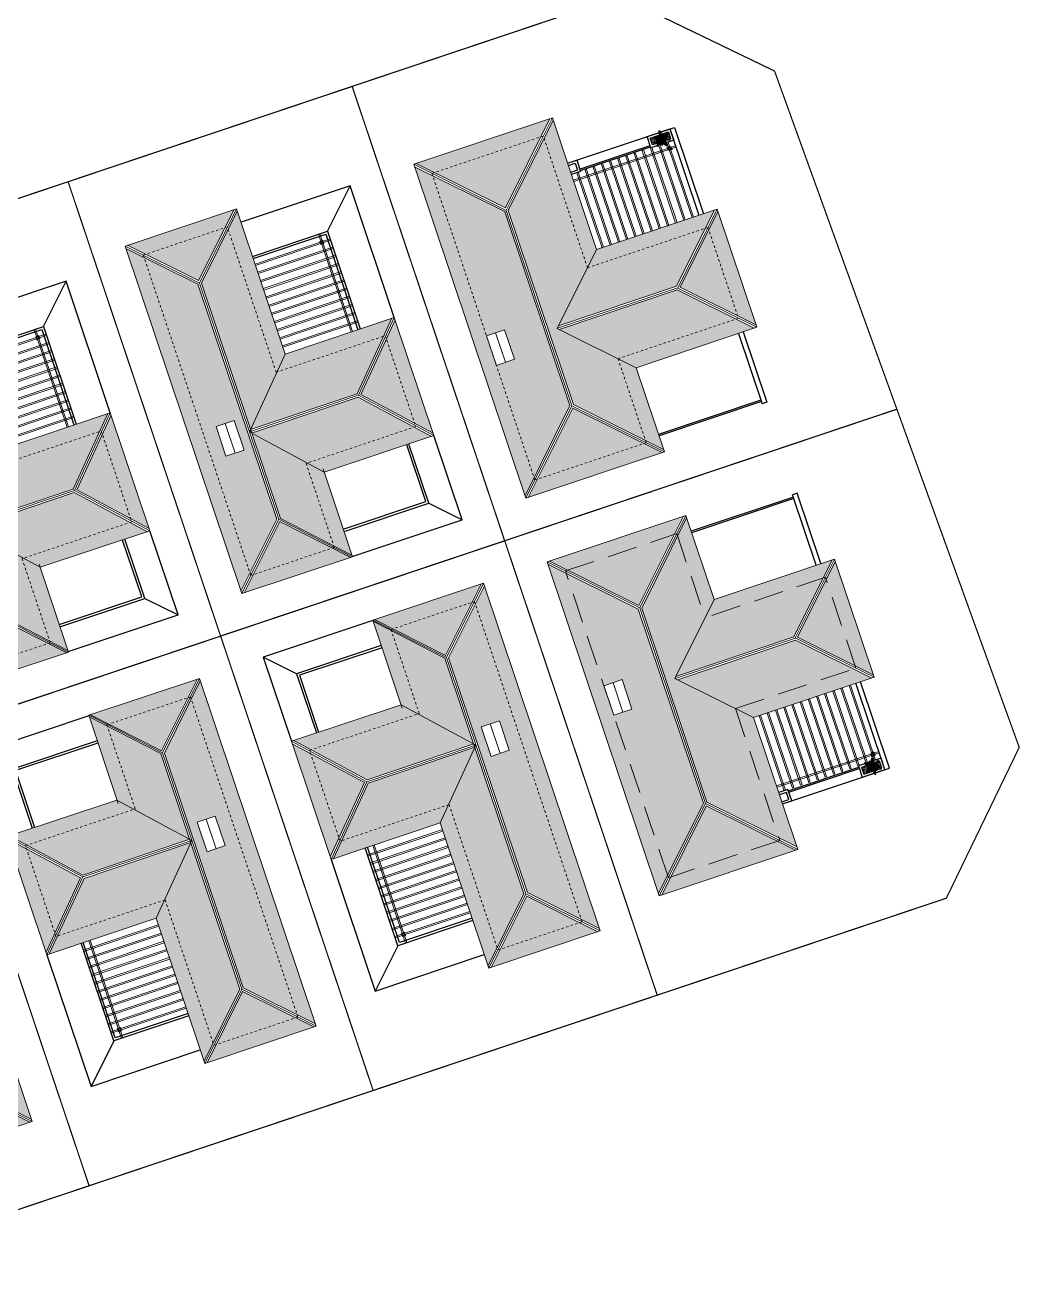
# Model space of a CAD drawing. Header units: metres. Extents: x 568336 to 569219, y 2065964 to 2066430.
# Drawn here: x 568644.3 to 568685.8, y 2066140.5 to 2066193 of the extents above; entities that cross this region are included whole.
import ezdxf

# ---------------------------------------------------------------- set-up
doc = ezdxf.new("R2010")
doc.units = ezdxf.units.M
doc.linetypes.add('CENTER', pattern=[2, 1.25, -0.25, 0.25, -0.25])
doc.linetypes.add('HIDDEN', pattern=[0.375, 0.25, -0.125])
doc.layers.get('0').update_dxf_attribs({"linetype": 'CONTINUOUS'})
for name, color, linetype, lineweight in [('-FURNITURE', 46, 'CONTINUOUS', 9), ('-HIDE', 3, 'HIDDEN', 13), ('-KH', 143, 'CONTINUOUS', 13), ('-LINE1', 7, 'CONTINUOUS', 18), ('-RANH GIOI KHU DAT', 12, 'CENTER', 18)]:
    doc.layers.add(name, color=color, linetype=linetype, lineweight=lineweight)
for name, color, linetype in [('1-NETMANH', 8, 'CONTINUOUS'), ('13. NET HATCH', 252, 'CONTINUOUS'), ('A-Flor-Hral', 242, 'CONTINUOUS'), ('LoLK', 6, 'CONTINUOUS')]:
    doc.layers.add(name, color=color, linetype=linetype)

# ---------------------------------------------------------------- blocks, each defined once
blk = doc.blocks.new('mb-cay21')
for centre, radius, start, end in [((-11, -305), 360, 95.3509, 151.9516), ((-406, 380), 522, 278.611, 320.85), ((262, -799), 887, 107.6158, 131.4255), ((-350, -54), 344, 18.2679, 77.7577), ((83, 412), 383, 199.8532, 255.8716), ((-1036, -793), 1315, 39.2618, 54.5536), ((-155, -183), 260, 72.6029, 113.2685), ((-130, 326), 298, 244.7044, 267.5626), ((-249, -2287), 2343, 85.498, 90.09), ((-623, 273), 660, 323.9758, 339.4862), ((57, 207), 143, 131.9837, 205.4724), ((224, 201), 285, 157.16, 204.0107), ((607, 265), 647, 175.9263, 194.9396), ((357, -131), 395, 154.191, 209.7589), ((323, 122), 344, 127.0526, 193.6397), ((69, 307), 265, 252.5643, 340.5658), ((904, -76), 918, 149.2774, 171.9041), ((-130, 286), 270, 297.6391, 353.4927), ((271, 12), 277, 118.6711, 171.4448), ((1314, -105), 1316, 173.8852, 189.76), ((-495, 542), 695, 315.3527, 335.2401), ((158, 0), 158, 169.0123, 258.5733), ((-267, -705), 795, 43.0584, 70.3682), ((495, -567), 793, 102.8236, 128.4584), ((420, 345), 517, 216.0101, 258.7514), ((-349, -155), 402, 28.0633, 29.2303), ((-89, 616), 575, 279.6289, 313.8517), ((252, 53), 245, 184.8141, 238.0945), ((-11, -305), 360, 23.5569, 85.5927), ((112, -192), 234, 44.3745, 98.3611), ((-406, 380), 522, 342.1417, 1.7778), ((-382, -1631), 1733, 67.585, 73.6645), ((170, -57), 113, 15.6468, 102.6443), ((21, -96), 115, 141.0444, 190.8834), ((-116, -9), 111, 283.0214, 317.1626), ((-349, -155), 402, 334.7196, 5.6674), ((850, 187), 800, 197.5499, 205.3147)]:
    blk.add_arc(centre, radius, start, end)
blk = doc.blocks.new('BT2-T2')
at = {"layer": '1-NETMANH'}
h = blk.add_hatch(dxfattribs=at)
h.set_pattern_fill('CO-01', color=256, scale=50)
h.set_pattern_definition([(90, (-46995.296, 1e-06), (-35.355339, 35.355339), [9.375, -61.335678]), (45, (-46995.296, 1e-06), (-35.355339, 35.355339), [9.375, -40.625]), (135, (-46995.296, 1e-06), (-35.355339, -35.355339), [9.375, -40.625])])
h.paths.add_polyline_path([(194212, -19845), (195012, -19845), (195012, -19545), (194212, -19545)])
at = {"layer": '13. NET HATCH'}
h = blk.add_hatch(dxfattribs=at)
h.set_pattern_fill('N-ONG-01', color=256, scale=200, angle=180)
h.set_pattern_definition([(94.9697, (-70385.73, -200), (199.9982614, -2400.0002103), [184.6944, -4432.6642]), (0, (-70401.73, -16), (200, 200), [16, -184]), (180, (-70201.73, 1e-06), (-200, -200), [56, -144]), (270, (-70257.73, 1e-06), (200, -200), [20, -180]), (90, (-70385.73, -20), (-200, 200), [20, -180]), (180, (-70385.73, 1e-06), (-200, -200), [16, -184]), (180, (-70201.73, -16), (-200, -200), [40, -160]), (265.0303, (-70241.73, -16), (-199.9982614, -2400.0002103), [184.6944, -4432.6642]), (232.6961, (-70241.73, -26), (2599.99717798, 3400.00214834), [52.8016, -5227.35]), (198.4349, (-70273.73, -68), (-400.000087, -199.99968), [50.5964, -581.859]), (161.5651, (-70321.73, -84), (400.000087, -199.99968), [50.5964, -581.859]), (127.3039, (-70369.73, -68), (-2599.99717798, 3400.00214834), [52.8016, -5227.35]), (200.2249, (-70283.73, -54), (2199.99945287, 800.00166712), [40.497, -4009.1944]), (159.7751, (-70321.73, -68), (-2199.99945287, 800.00166712), [40.497, -4009.1944]), (127.4054, (-70359.73, -54), (-2000.00199052, 2599.998493), [42.8018, -4237.385]), (232.5946, (-70257.73, -20), (2000.00199052, 2599.998493), [42.8018, -4237.385])])
h.paths.add_polyline_path([(193269, -13482), (195806, -10945), (190612, -10945), (188075, -13482)])
h.paths.add_polyline_path([(187562, -10189), (190506, -7245), (184618, -7245)])
h = blk.add_hatch(dxfattribs=at)
h.set_pattern_fill('N-ONG-01', color=256, scale=200, angle=270)
h.set_pattern_definition([(184.9697, (-70001.73, -184), (2400.0002103, 199.9982614), [184.6944, -4432.6642]), (90, (-70185.73, -200), (-200, 200), [16, -184]), (270, (-70201.73, 1e-06), (200, -200), [56, -144]), (0, (-70201.73, -56), (200, 200), [20, -180]), (180, (-70181.73, -184), (-200, -200), [20, -180]), (270, (-70201.73, -184), (200, -200), [16, -184]), (270, (-70185.73, 1e-06), (200, -200), [40, -160]), (355.0303, (-70185.73, -40), (2400.0002103, -199.9982614), [184.6944, -4432.6642]), (322.6961, (-70175.73, -40), (-3400.00214834, 2599.99717798), [52.8016, -5227.35]), (288.4349, (-70133.73, -72), (199.99968, -400.000087), [50.5964, -581.859]), (251.5651, (-70117.73, -120), (199.99968, 400.000087), [50.5964, -581.859]), (217.3039, (-70133.73, -168), (-3400.00214834, -2599.99717798), [52.8016, -5227.35]), (290.2249, (-70147.73, -82), (-800.00166712, 2199.99945287), [40.497, -4009.1944]), (249.7751, (-70133.73, -120), (-800.00166712, -2199.99945287), [40.497, -4009.1944]), (217.4054, (-70147.73, -158), (-2599.998493, -2000.00199052), [42.8018, -4237.385]), (322.5946, (-70181.73, -56), (-2599.998493, 2000.00199052), [42.8018, -4237.385])])
h.paths.add_polyline_path([(187487, -10326), (184512, -7351), (184512, -21839), (187487, -18864)])
h.paths.add_polyline_path([(185912, -14195), (185112, -14195), (185112, -12895), (185912, -12895)], flags=16)
h = blk.add_hatch(dxfattribs=at)
h.set_pattern_fill('N-ONG-01', color=256, scale=200, angle=90)
h.set_pattern_definition([(4.9697, (-70401.73, 184), (-2400.0002103, -199.9982614), [184.6944, -4432.6642]), (270, (-70217.73, 200), (200, -200), [16, -184]), (90, (-70201.73, 1e-06), (-200, 200), [56, -144]), (180, (-70201.73, 56), (-200, -200), [20, -180]), (0, (-70221.73, 184), (200, 200), [20, -180]), (90, (-70201.73, 184), (-200, 200), [16, -184]), (90, (-70217.73, 1e-06), (-200, 200), [40, -160]), (175.0303, (-70217.73, 40), (-2400.0002103, 199.9982614), [184.6944, -4432.6642]), (142.6961, (-70227.73, 40), (3400.00214834, -2599.99717798), [52.8016, -5227.35]), (108.4349, (-70269.73, 72), (-199.99968, 400.000087), [50.5964, -581.859]), (71.5651, (-70285.73, 120), (-199.99968, -400.000087), [50.5964, -581.859]), (37.3039, (-70269.73, 168), (3400.00214834, 2599.99717798), [52.8016, -5227.35]), (110.2249, (-70255.73, 82), (800.00166712, -2199.99945287), [40.497, -4009.1944]), (69.7751, (-70269.73, 120), (800.00166712, 2199.99945287), [40.497, -4009.1944]), (37.4054, (-70255.73, 158), (2599.998493, 2000.00199052), [42.8018, -4237.385]), (142.5946, (-70221.73, 56), (2599.998493, -2000.00199052), [42.8018, -4237.385])])
h.paths.add_polyline_path([(190612, -16145), (188012, -13545), (190612, -10945), (190612, -7351), (187637, -10326), (187637, -18864), (190612, -21839)])
h.paths.add_polyline_path([(195912, -11051), (193418, -13545), (195912, -16039)])
h = blk.add_hatch(dxfattribs=at)
h.set_pattern_fill('N-ONG-01', color=256, scale=200)
h.set_pattern_definition([(274.9697, (-70017.73, 200), (-199.9982614, 2400.0002103), [184.6944, -4432.6642]), (180, (-70001.73, 16), (-200, -200), [16, -184]), (0, (-70201.73, 1e-06), (200, 200), [56, -144]), (90, (-70145.73, 1e-06), (-200, 200), [20, -180]), (270, (-70017.73, 20), (200, -200), [20, -180]), (0, (-70017.73, 1e-06), (200, 200), [16, -184]), (0, (-70201.73, 16), (200, 200), [40, -160]), (85.0303, (-70161.73, 16), (199.9982614, 2400.0002103), [184.6944, -4432.6642]), (52.6961, (-70161.73, 26), (-2599.99717798, -3400.00214834), [52.8016, -5227.35]), (18.4349, (-70129.73, 68), (400.000087, 199.99968), [50.5964, -581.859]), (341.5651, (-70081.73, 84), (-400.000087, 199.99968), [50.5964, -581.859]), (307.3039, (-70033.73, 68), (2599.99717798, -3400.00214834), [52.8016, -5227.35]), (20.2249, (-70119.73, 54), (-2199.99945287, -800.00166712), [40.497, -4009.1944]), (339.7751, (-70081.73, 68), (2199.99945287, -800.00166712), [40.497, -4009.1944]), (307.4054, (-70043.73, 54), (2000.00199052, -2599.998493), [42.8018, -4237.385]), (52.5946, (-70145.73, 20), (-2000.00199052, -2599.998493), [42.8018, -4237.385])])
h.paths.add_polyline_path([(187562, -19001), (184618, -21945), (190506, -21945)])
h.paths.add_polyline_path([(190612, -16145), (195806, -16145), (193292, -13632), (188098, -13632)])
at = {"layer": '-FURNITURE'}
for points in [[(190852, -19445), (190912, -19445), (190912, -16145), (190852, -16145)], [(191212, -19445), (191272, -19445), (191272, -16145), (191212, -16145)], [(191572, -19445), (191632, -19445), (191632, -16145), (191572, -16145)], [(191932, -19445), (191992, -19445), (191992, -16145), (191932, -16145)], [(192292, -19445), (192352, -19445), (192352, -16145), (192292, -16145)], [(192652, -19445), (192712, -19445), (192712, -16145), (192652, -16145)], [(193012, -19445), (193072, -19445), (193072, -16145), (193012, -16145)], [(193372, -19445), (193432, -19445), (193432, -16145), (193372, -16145)], [(193732, -19445), (193792, -19445), (193792, -16145), (193732, -16145)], [(194092, -19445), (194152, -19445), (194152, -16145), (194092, -16145)], [(194452, -19445), (194512, -19445), (194512, -16145), (194452, -16145)], [(194812, -19445), (194872, -19445), (194872, -16145), (194812, -16145)], [(195112, -19205), (195112, -19145), (190612, -19145), (190612, -19205)]]:
    blk.add_lwpolyline(points, close=True, dxfattribs=at)
at = {"layer": '-HIDE', "ltscale": 5}
for points in [[(190012, -15545), (190012, -21345), (185112, -21345), (185112, -7845), (190012, -7845), (190012, -11545)], [(190012, -15545), (195312, -15545), (195312, -11545), (190012, -11545)]]:
    blk.add_lwpolyline(points, dxfattribs=at)
at = {"layer": '-LINE1'}
for p, q in [((195912, -10945), (190612, -10945)), ((195912, -16145), (195912, -10945)), ((190612, -16145), (195912, -16145))]:
    blk.add_line(p, q, dxfattribs=at)
for points in [[(190612, -16145), (190612, -21945), (184512, -21945), (184512, -7245), (190612, -7245), (190612, -10945)], [(190612, -7245), (187562, -10295), (184512, -7245)], [(190506, -7245), (187562, -10189), (184618, -7245)], [(184512, -7351), (187487, -10326), (187487, -18864), (184512, -21839)], [(190612, -7351), (187637, -10326), (187637, -18864), (190612, -21839)], [(187562, -10295), (187562, -18895)], [(190612, -16145), (188012, -13545), (190612, -10945)], [(195806, -10945), (193269, -13482), (188075, -13482)], [(195912, -16145), (193312, -13545), (195912, -10945)], [(195912, -16039), (193418, -13545), (195912, -11051)], [(185512, -12895), (185512, -14195)], [(193323, -13557), (188023, -13557)], [(195806, -16145), (193292, -13632), (188098, -13632)], [(190612, -21945), (187562, -18895), (184512, -21945)], [(190506, -21945), (187562, -19001), (184618, -21945)]]:
    blk.add_lwpolyline(points, dxfattribs=at)
blk.add_lwpolyline([(185112, -14195), (185912, -14195), (185912, -12895), (185112, -12895)], close=True, dxfattribs=at)
at = {"layer": '-RANH GIOI KHU DAT', "linetype": 'HIDDEN', "ltscale": 10, "const_width": 50}
blk.add_lwpolyline([(183112, -5845), (200370, -5845), (200021, -20846), (194905, -25845), (183112, -25845), (183112, -5845)], dxfattribs=at)
at = {"layer": '1-NETMANH'}
for p, q in [((195112, -10945), (195112, -7845)), ((195312, -7845), (195112, -7845)), ((195312, -10945), (195312, -7845)), ((195112, -7945), (190612, -7945)), ((195112, -8005), (190612, -8005)), ((195112, -19945), (195112, -16145)), ((195312, -19945), (195312, -16145)), ((195312, -19945), (195312, -16145)), ((190612, -19945), (195312, -19945))]:
    blk.add_line(p, q, dxfattribs=at)
for points in [[(190612, -19945), (191012, -19945), (191012, -19445), (190612, -19445)], [(190612, -19845), (190912, -19845), (190912, -19545), (190612, -19545)], [(191012, -19495), (194112, -19495)], [(191012, -19555), (194112, -19555)]]:
    blk.add_lwpolyline(points, dxfattribs=at)
for points in [[(194112, -19945), (195112, -19945), (195112, -19445), (194112, -19445)], [(194212, -19845), (195012, -19845), (195012, -19545), (194212, -19545)]]:
    blk.add_lwpolyline(points, close=True, dxfattribs=at)
at = {"layer": 'A-Flor-Hral'}
for points in [[(194772, -19245), (194912, -19245), (194912, -19105), (194772, -19105)], [(194783, -19234), (194901, -19234), (194901, -19116), (194783, -19116)]]:
    blk.add_lwpolyline(points, close=True, dxfattribs=at)
at = {"layer": '1-NETMANH'}
blk.add_blockref('mb-cay21', (194657, -19701), dxfattribs=at)
blk = doc.blocks.new('BT2-T2.1')
at = {"layer": '1-NETMANH'}
h = blk.add_hatch(dxfattribs=at)
h.set_pattern_fill('CO-01', color=256, scale=0.05, angle=18.5515)
h.set_pattern_definition([(108.5515, (568444.34319, 2066103.801838), (-0.044766753, 0.0222696615), [0.009375, -0.061335678]), (63.5515, (568444.34319, 2066103.80184), (-0.044766753, 0.022269662), [0.009375, -0.040625]), (153.5515, (568444.34319, 2066103.80184), (-0.022269662, -0.044766753), [0.009375, -0.040625])])
h.paths.add_polyline_path([(568679.331, 2066161.73), (568680.089, 2066161.984), (568679.994, 2066162.269), (568679.235, 2066162.014)])
at = {"layer": '13. NET HATCH'}
h = blk.add_hatch(dxfattribs=at)
h.set_pattern_fill('N-ONG-01', color=256, scale=0.2, angle=198.5515)
h.set_pattern_definition([(113.5211997, (568422.2318, 2066096.1704015), (0.9531826366, -2.2116607279), [0.1846944, -4.4326642]), (18.5515, (568422.1581, 2066096.33975), (0.12597623, 0.253239), [0.016, -0.184]), (198.5515, (568422.3426, 2066096.41855), (-0.12597623, -0.253239), [0.056, -0.144]), (288.5515, (568422.28952, 2066096.40073), (0.253239, -0.12597623), [0.02, -0.18]), (108.5515, (568422.17453, 2066096.34105), (-0.253239, 0.12597623), [0.02, -0.18]), (198.5515, (568422.16817, 2066096.36), (-0.12597623, -0.253239), [0.016, -0.184]), (198.5515, (568422.3477, 2066096.40338), (-0.12597623, -0.253239), [0.04, -0.16]), (283.5817997, (568422.309776, 2066096.390655), (0.5739707066, -2.33892238905), [0.1846944, -4.4326642]), (251.2475997, (568422.312958, 2066096.381175), (1.38316209016, 4.05053855265), [0.0528016, -5.22735]), (216.9864, (568422.295983, 2066096.331176), (-0.315584027, -0.316870106), [0.0505964, -0.581859]), (180.1166, (568422.25557, 2066096.300736), (0.442846591, -0.062344515), [0.0505964, -0.581859]), (145.8553997, (568422.204972, 2066096.300633), (-3.54663050378, 2.39612437153), [0.0528016, -5.22735]), (218.7763997, (568422.282049, 2066096.341267), (1.83115716184, 1.4583770804), [0.040497, -4.0091944]), (178.3265997, (568422.250478, 2066096.315905), (-2.34020929244, 0.05848698664), [0.040497, -4.0091944]), (145.9568997, (568422.209998, 2066096.317087), (-2.7232855286, 1.82858307312), [0.0428018, -4.237385]), (251.1460997, (568422.29588, 2066096.381772), (1.06887051073, 3.1012120142), [0.0428018, -4.237385])])
h.paths.add_polyline_path([(568676.413, 2066167.463), (568678.01, 2066170.674), (568673.086, 2066169.022), (568671.488, 2066165.81)])
h.paths.add_polyline_path([(568669.954, 2066168.769), (568671.808, 2066172.496), (568666.226, 2066170.623)])
h = blk.add_hatch(dxfattribs=at)
h.set_pattern_fill('N-ONG-01', color=256, scale=0.2, angle=108.5515)
h.set_pattern_definition([(23.5211997, (568422.094459, 2066096.529358), (-2.2116607279, -0.9531826366), [0.1846944, -4.4326642]), (288.5515, (568422.2638, 2066096.60307), (0.253239, -0.12597623), [0.016, -0.184]), (108.5515, (568422.3426, 2066096.41855), (-0.253239, 0.12597623), [0.056, -0.144]), (198.5515, (568422.3248, 2066096.47164), (-0.12597623, -0.253239), [0.02, -0.18]), (18.5515, (568422.2651, 2066096.58663), (0.12597623, 0.253239), [0.02, -0.18]), (108.5515, (568422.28407, 2066096.59299), (-0.253239, 0.12597623), [0.016, -0.184]), (108.5515, (568422.32744, 2066096.41346), (-0.253239, 0.12597623), [0.04, -0.16]), (193.5817997, (568422.3147125, 2066096.451381), (-2.33892238905, -0.5739707066), [0.1846944, -4.4326642]), (161.2475997, (568422.305232, 2066096.4481995), (4.05053855265, -1.38316209016), [0.0528016, -5.22735]), (126.9864, (568422.255234, 2066096.465174), (-0.316870106, 0.315584027), [0.0505964, -0.581859]), (90.1166, (568422.224793, 2066096.50559), (-0.062344515, -0.442846591), [0.0505964, -0.581859]), (55.8553997, (568422.2246905, 2066096.556186), (2.39612437153, 3.54663050378), [0.0528016, -5.22735]), (128.7763997, (568422.2653245, 2066096.479109), (1.4583770804, -1.83115716184), [0.040497, -4.0091944]), (88.3265997, (568422.239962, 2066096.51068), (0.05848698664, 2.34020929244), [0.040497, -4.0091944]), (55.9568997, (568422.241145, 2066096.55116), (1.82858307312, 2.7232855286), [0.0428018, -4.237385]), (161.1460997, (568422.30583, 2066096.465277), (3.1012120142, -1.06887051073), [0.0428018, -4.237385])])
h.paths.add_polyline_path([(568674.74, 2066164.092), (568671.448, 2066165.73), (568673.086, 2066169.022), (568671.942, 2066172.429), (568670.069, 2066168.663), (568672.785, 2066160.568), (568676.552, 2066158.694)])
h.paths.add_polyline_path([(568678.144, 2066170.608), (568676.574, 2066167.45), (568679.731, 2066165.879)])
h = blk.add_hatch(dxfattribs=at)
h.set_pattern_fill('N-ONG-01', color=256, scale=0.2, angle=288.5515)
h.set_pattern_definition([(203.5211997, (568422.590756, 2066096.307742), (2.2116607279, 0.9531826366), [0.1846944, -4.4326642]), (108.5515, (568422.4214, 2066096.23403), (-0.253239, 0.12597623), [0.016, -0.184]), (288.5515, (568422.3426, 2066096.41855), (0.253239, -0.12597623), [0.056, -0.144]), (18.5515, (568422.36042, 2066096.36546), (0.12597623, 0.253239), [0.02, -0.18]), (198.5515, (568422.4201, 2066096.25047), (-0.12597623, -0.253239), [0.02, -0.18]), (288.5515, (568422.40115, 2066096.24411), (0.253239, -0.12597623), [0.016, -0.184]), (288.5515, (568422.35778, 2066096.42364), (0.253239, -0.12597623), [0.04, -0.16]), (13.5817997, (568422.370502, 2066096.385719), (2.33892238905, 0.5739707066), [0.1846944, -4.4326642]), (341.2475997, (568422.379983, 2066096.3889006), (-4.05053855265, 1.38316209016), [0.0528016, -5.22735]), (306.9864, (568422.42998, 2066096.371926), (0.316870106, -0.315584027), [0.0505964, -0.581859]), (270.1166, (568422.46042, 2066096.33151), (0.062344515, 0.442846591), [0.0505964, -0.581859]), (235.8553997, (568422.460524, 2066096.280914), (-2.39612437153, -3.54663050378), [0.0528016, -5.22735]), (308.7763997, (568422.41989, 2066096.357991), (-1.4583770804, 1.83115716184), [0.040497, -4.0091944]), (268.3265997, (568422.445253, 2066096.32642), (-0.05848698664, -2.34020929244), [0.040497, -4.0091944]), (235.9568997, (568422.44407, 2066096.2859405), (-1.82858307312, -2.7232855286), [0.0428018, -4.237385]), (341.1460997, (568422.379385, 2066096.371823), (-3.1012120142, 1.06887051073), [0.0428018, -4.237385])])
h.paths.add_polyline_path([(568669.926, 2066168.615), (568666.16, 2066170.489), (568670.769, 2066156.753), (568672.643, 2066160.52)])
h.paths.add_polyline_path([(568669.664, 2066164.445), (568668.906, 2066164.191), (568668.492, 2066165.423), (568669.251, 2066165.678)], flags=16)
h = blk.add_hatch(dxfattribs=at)
h.set_pattern_fill('N-ONG-01', color=256, scale=0.2, angle=18.5515)
h.set_pattern_definition([(293.5211997, (568422.453415, 2066096.6666985), (-0.9531826366, 2.2116607279), [0.1846944, -4.4326642]), (198.5515, (568422.52712, 2066096.49735), (-0.12597623, -0.253239), [0.016, -0.184]), (18.5515, (568422.3426, 2066096.41855), (0.12597623, 0.253239), [0.056, -0.144]), (108.5515, (568422.3957, 2066096.43637), (-0.253239, 0.12597623), [0.02, -0.18]), (288.5515, (568422.51068, 2066096.49605), (0.253239, -0.12597623), [0.02, -0.18]), (18.5515, (568422.51705, 2066096.4771), (0.12597623, 0.253239), [0.016, -0.184]), (18.5515, (568422.33752, 2066096.43372), (0.12597623, 0.253239), [0.04, -0.16]), (103.5817997, (568422.375438, 2066096.446445), (-0.5739707066, 2.33892238905), [0.1846944, -4.4326642]), (71.2475997, (568422.372257, 2066096.455925), (-1.38316209016, -4.05053855265), [0.0528016, -5.22735]), (36.9864, (568422.38923, 2066096.505924), (0.315584027, 0.316870106), [0.0505964, -0.581859]), (0.1166, (568422.429647, 2066096.536364), (-0.442846591, 0.062344515), [0.0505964, -0.581859]), (325.8553997, (568422.480243, 2066096.536467), (3.54663050378, -2.39612437153), [0.0528016, -5.22735]), (38.7763997, (568422.403166, 2066096.495833), (-1.83115716184, -1.4583770804), [0.040497, -4.0091944]), (358.3265997, (568422.434737, 2066096.521195), (2.34020929244, -0.05848698664), [0.040497, -4.0091944]), (325.9568997, (568422.475217, 2066096.520013), (2.7232855286, -1.82858307312), [0.0428018, -4.237385]), (71.1460997, (568422.389334, 2066096.455328), (-1.06887051073, -3.1012120142), [0.0428018, -4.237385])])
h.paths.add_polyline_path([(568672.758, 2066160.414), (568670.903, 2066156.686), (568676.485, 2066158.56)])
h.paths.add_polyline_path([(568674.74, 2066164.092), (568679.665, 2066165.745), (568676.482, 2066167.328), (568671.558, 2066165.675)])
at = {"layer": '-FURNITURE'}
for points in [[(568679.772, 2066162.3), (568679.829, 2066162.319), (568678.779, 2066165.447), (568678.722, 2066165.428)], [(568678.066, 2066161.727), (568678.123, 2066161.746), (568677.073, 2066164.875), (568677.016, 2066164.856)], [(568678.407, 2066161.842), (568678.464, 2066161.861), (568677.414, 2066164.989), (568677.357, 2066164.97)], [(568678.748, 2066161.956), (568678.805, 2066161.975), (568677.755, 2066165.104), (568677.698, 2066165.085)], [(568679.09, 2066162.071), (568679.147, 2066162.09), (568678.097, 2066165.218), (568678.04, 2066165.199)], [(568679.431, 2066162.185), (568679.488, 2066162.204), (568678.438, 2066165.333), (568678.381, 2066165.314)], [(568676.359, 2066161.154), (568676.416, 2066161.174), (568675.366, 2066164.302), (568675.309, 2066164.283)], [(568676.701, 2066161.269), (568676.757, 2066161.288), (568675.708, 2066164.417), (568675.651, 2066164.398)], [(568677.042, 2066161.384), (568677.099, 2066161.403), (568676.049, 2066164.531), (568675.992, 2066164.512)], [(568677.383, 2066161.498), (568677.44, 2066161.517), (568676.39, 2066164.646), (568676.333, 2066164.627)], [(568677.724, 2066161.613), (568677.781, 2066161.632), (568676.731, 2066164.76), (568676.675, 2066164.741)], [(568676.018, 2066161.04), (568676.075, 2066161.059), (568675.025, 2066164.188), (568674.968, 2066164.168)], [(568679.98, 2066162.623), (568679.961, 2066162.68), (568675.695, 2066161.248), (568675.714, 2066161.191)]]:
    blk.add_lwpolyline(points, close=True, dxfattribs=at)
at = {"layer": '-HIDE', "ltscale": 5}
for points in [[(568673.981, 2066164.47), (568675.826, 2066158.971), (568671.181, 2066157.412), (568666.886, 2066170.211), (568671.531, 2066171.77), (568672.708, 2066168.262)], [(568673.981, 2066164.47), (568679.005, 2066166.156), (568677.733, 2066169.948), (568672.708, 2066168.262)]]:
    blk.add_lwpolyline(points, dxfattribs=at)
at = {"layer": '-LINE1'}
for p, q in [((568678.111, 2066170.708), (568673.086, 2066169.022)), ((568679.765, 2066165.778), (568678.111, 2066170.708)), ((568674.74, 2066164.092), (568679.765, 2066165.778))]:
    blk.add_line(p, q, dxfattribs=at)
for points in [[(568674.74, 2066164.092), (568676.586, 2066158.593), (568670.803, 2066156.653), (568666.126, 2066170.589), (568671.909, 2066172.53), (568673.086, 2066169.022)], [(568671.909, 2066172.53), (568669.988, 2066168.668), (568666.126, 2066170.589)], [(568671.808, 2066172.496), (568669.954, 2066168.769), (568666.226, 2066170.623)], [(568671.942, 2066172.429), (568670.069, 2066168.663), (568672.785, 2066160.568), (568676.552, 2066158.694)], [(568678.01, 2066170.674), (568676.413, 2066167.463), (568671.488, 2066165.81)], [(568679.765, 2066165.778), (568676.473, 2066167.416), (568678.111, 2066170.708)], [(568679.731, 2066165.879), (568676.574, 2066167.45), (568678.144, 2066170.608)], [(568666.16, 2066170.489), (568669.926, 2066168.615), (568672.643, 2066160.52), (568670.769, 2066156.753)], [(568674.74, 2066164.092), (568671.448, 2066165.73), (568673.086, 2066169.022)], [(568669.988, 2066168.668), (568672.724, 2066160.514)], [(568676.488, 2066167.409), (568671.463, 2066165.722)], [(568679.665, 2066165.745), (568676.482, 2066167.328), (568671.558, 2066165.675)], [(568668.872, 2066165.551), (568669.285, 2066164.318)], [(568676.586, 2066158.593), (568672.724, 2066160.514), (568670.803, 2066156.653)], [(568676.485, 2066158.56), (568672.758, 2066160.414), (568670.903, 2066156.686)]]:
    blk.add_lwpolyline(points, dxfattribs=at)
blk.add_lwpolyline([(568668.906, 2066164.191), (568669.664, 2066164.445), (568669.251, 2066165.678), (568668.492, 2066165.423)], close=True, dxfattribs=at)
at = {"layer": '-RANH GIOI KHU DAT', "linetype": 'HIDDEN', "ltscale": 10, "const_width": 0.05}
blk.add_lwpolyline([(568664.353, 2066171.471), (568680.715, 2066176.962), (568685.819, 2066162.851), (568682.779, 2066156.558), (568670.716, 2066152.51), (568664.353, 2066171.471)], dxfattribs=at)
at = {"layer": '1-NETMANH'}
for p, q in [((568676.398, 2066173.298), (568672.131, 2066171.866)), ((568676.417, 2066173.241), (568672.15, 2066171.809)), ((568676.556, 2066173.456), (568676.366, 2066173.393)), ((568677.352, 2066170.454), (568676.366, 2066173.393)), ((568677.542, 2066170.517), (568676.556, 2066173.456)), ((568680.216, 2066161.921), (568679.007, 2066165.524)), ((568680.405, 2066161.985), (568679.196, 2066165.587)), ((568680.405, 2066161.985), (568679.196, 2066165.587)), ((568675.949, 2066160.489), (568680.405, 2066161.985))]:
    blk.add_line(p, q, dxfattribs=at)
for points in [[(568679.268, 2066161.603), (568680.216, 2066161.921), (568680.057, 2066162.395), (568679.109, 2066162.077)], [(568679.331, 2066161.73), (568680.089, 2066161.984), (568679.994, 2066162.269), (568679.235, 2066162.014)]]:
    blk.add_lwpolyline(points, close=True, dxfattribs=at)
for points in [[(568676.185, 2066161.043), (568679.125, 2066162.03)], [(568676.204, 2066160.986), (568679.144, 2066161.973)], [(568675.949, 2066160.489), (568676.328, 2066160.617), (568676.169, 2066161.091), (568675.79, 2066160.963)], [(568675.917, 2066160.584), (568676.202, 2066160.68), (568676.106, 2066160.964), (568675.822, 2066160.869)]]:
    blk.add_lwpolyline(points, dxfattribs=at)
at = {"layer": 'A-Flor-Hral'}
for points in [[(568679.671, 2066162.477), (568679.803, 2066162.521), (568679.759, 2066162.654), (568679.626, 2066162.609)], [(568679.678, 2066162.491), (568679.789, 2066162.528), (568679.752, 2066162.64), (568679.641, 2066162.602)]]:
    blk.add_lwpolyline(points, close=True, dxfattribs=at)
at = {"layer": '1-NETMANH', "xscale": 0.001, "yscale": 0.001, "zscale": 0.001, "rotation": 18.55149969438921}
blk.add_blockref('mb-cay21', (568679.707, 2066162.008), dxfattribs=at)
blk = doc.blocks.new('BT1-T2')
at = {"layer": '13. NET HATCH'}
h = blk.add_hatch(dxfattribs=at)
h.set_pattern_fill('N-ONG-01', color=256, scale=200, angle=180)
h.set_pattern_definition([(94.9697, (224896.8284, 38721.002), (199.9982614, -2400.0002103), [184.6944, -4432.6642]), (0, (224880.83, 38905), (200, 200), [16, -184]), (180, (225080.83, 38921), (-200, -200), [56, -144]), (270, (225024.83, 38921), (200, -200), [20, -180]), (90, (224896.83, 38901), (-200, 200), [20, -180]), (180, (224896.83, 38921), (-200, -200), [16, -184]), (180, (225080.83, 38905), (-200, -200), [40, -160]), (265.0303, (225040.8284, 38905.002), (-199.9982614, -2400.0002103), [184.6944, -4432.6642]), (232.6961, (225040.8284, 38895.002), (2599.997178, 3400.0021483), [52.8016, -5227.35]), (198.4349, (225008.83, 38853), (-400.00009, -199.99968), [50.5964, -581.859]), (161.5651, (224960.83, 38837), (400.00009, -199.99968), [50.5964, -581.859]), (127.3039, (224912.8284, 38853.002), (-2599.997178, 3400.0021483), [52.8016, -5227.35]), (200.2249, (224998.828, 38867.002), (2199.999453, 800.001667), [40.497, -4009.1944]), (159.7751, (224960.828, 38853.002), (-2199.999453, 800.001667), [40.497, -4009.1944]), (127.4054, (224922.828, 38867.002), (-2000.0019905, 2599.998493), [42.8018, -4237.385]), (232.5946, (225024.828, 38901.002), (2000.0019905, 2599.998493), [42.8018, -4237.385])])
h.paths.add_polyline_path([(199955, 46717), (195194, 46701), (197547, 44347)])
h.paths.add_polyline_path([(202305, 40476), (204684, 43000), (199967, 42985), (197646, 40476)])
h = blk.add_hatch(dxfattribs=at)
h.set_pattern_fill('N-ONG-01', color=256, scale=200, angle=270)
h.set_pattern_definition([(184.9697, (225280.8284, 38737.002), (2400.0002103, 199.9982614), [184.6944, -4432.6642]), (90, (225096.83, 38721), (-200, 200), [16, -184]), (270, (225080.83, 38921), (200, -200), [56, -144]), (0, (225080.83, 38865), (200, 200), [20, -180]), (180, (225100.83, 38737), (-200, -200), [20, -180]), (270, (225080.83, 38737), (200, -200), [16, -184]), (270, (225096.83, 38921), (200, -200), [40, -160]), (355.0303, (225096.8284, 38881.002), (2400.0002103, -199.9982614), [184.6944, -4432.6642]), (322.6961, (225106.8284, 38881.002), (-3400.0021483, 2599.997178), [52.8016, -5227.35]), (288.4349, (225148.83, 38849), (199.99968, -400.00009), [50.5964, -581.859]), (251.5651, (225164.83, 38801), (199.99968, 400.00009), [50.5964, -581.859]), (217.3039, (225148.8284, 38753.002), (-3400.0021483, -2599.997178), [52.8016, -5227.35]), (290.2249, (225134.828, 38839.002), (-800.001667, 2199.999453), [40.497, -4009.1944]), (249.7751, (225148.828, 38801.002), (-800.001667, -2199.999453), [40.497, -4009.1944]), (217.4054, (225134.828, 38763.002), (-2599.998493, -2000.0019905), [42.8018, -4237.385]), (322.5946, (225100.828, 38865.002), (-2599.998493, 2000.0019905), [42.8018, -4237.385])])
h.paths.add_polyline_path([(195087, 31507), (197462, 33882), (197462, 44220), (195087, 46595)])
h.paths.add_polyline_path([(196287, 39751), (196287, 41051), (197087, 41051), (197087, 39751)], flags=16)
h = blk.add_hatch(dxfattribs=at)
h.set_pattern_fill('N-ONG-01', color=256, scale=200, angle=90)
h.set_pattern_definition([(4.9697, (224880.8284, 39105.002), (-2400.0002103, -199.9982614), [184.6944, -4432.6642]), (270, (225064.83, 39121), (200, -200), [16, -184]), (90, (225080.83, 38921), (-200, 200), [56, -144]), (180, (225080.83, 38977), (-200, -200), [20, -180]), (0, (225060.83, 39105), (200, 200), [20, -180]), (90, (225080.83, 39105), (-200, 200), [16, -184]), (90, (225064.83, 38921), (-200, 200), [40, -160]), (175.0303, (225064.8284, 38961.002), (-2400.0002103, 199.9982614), [184.6944, -4432.6642]), (142.6961, (225054.8284, 38961.002), (3400.0021483, -2599.997178), [52.8016, -5227.35]), (108.4349, (225012.83, 38993), (-199.99968, 400.00009), [50.5964, -581.859]), (71.5651, (224996.83, 39041), (-199.99968, -400.00009), [50.5964, -581.859]), (37.3039, (225012.8284, 39089.002), (3400.0021483, 2599.997178), [52.8016, -5227.35]), (110.2249, (225026.828, 39003.002), (800.001667, -2199.999453), [40.497, -4009.1944]), (69.7751, (225012.828, 39041.002), (800.001667, 2199.999453), [40.497, -4009.1944]), (37.4054, (225026.828, 39079.002), (2599.998493, 2000.0019905), [42.8018, -4237.385]), (142.5946, (225060.828, 38977.002), (2599.998493, -2000.0019905), [42.8018, -4237.385])])
h.paths.add_polyline_path([(204787, 42891), (202440, 40401), (204787, 37910)])
h.paths.add_polyline_path([(199961, 42979), (199955, 46646), (197612, 44245), (197612, 40453)])
h.paths.add_polyline_path([(199987, 37801), (197612, 40321), (197612, 33882), (199987, 31507)])
h = blk.add_hatch(dxfattribs=at)
h.set_pattern_fill('N-ONG-01', color=256, scale=200)
h.set_pattern_definition([(274.9697, (225264.8284, 39121.002), (-199.9982614, 2400.0002103), [184.6944, -4432.6642]), (180, (225280.83, 38937), (-200, -200), [16, -184]), (0, (225080.83, 38921), (200, 200), [56, -144]), (90, (225136.83, 38921), (-200, 200), [20, -180]), (270, (225264.83, 38941), (200, -200), [20, -180]), (0, (225264.83, 38921), (200, 200), [16, -184]), (0, (225080.83, 38937), (200, 200), [40, -160]), (85.0303, (225120.8284, 38937.002), (199.9982614, 2400.0002103), [184.6944, -4432.6642]), (52.6961, (225120.8284, 38947.002), (-2599.997178, -3400.0021483), [52.8016, -5227.35]), (18.4349, (225152.83, 38989), (400.00009, 199.99968), [50.5964, -581.859]), (341.5651, (225200.83, 39005), (-400.00009, 199.99968), [50.5964, -581.859]), (307.3039, (225248.8284, 38989.002), (2599.997178, -3400.0021483), [52.8016, -5227.35]), (20.2249, (225162.828, 38975.002), (-2199.999453, -800.001667), [40.497, -4009.1944]), (339.7751, (225200.828, 38989.002), (2199.999453, -800.001667), [40.497, -4009.1944]), (307.4054, (225238.828, 38975.002), (2000.0019905, -2599.998493), [42.8018, -4237.385]), (52.5946, (225136.828, 38941.002), (-2000.0019905, -2599.998493), [42.8018, -4237.385])])
h.paths.add_polyline_path([(202305, 40326), (197612, 40326), (197612, 40321), (199987, 37801), (204684, 37801)])
h.paths.add_polyline_path([(197537, 33745), (195194, 31401), (199881, 31401)])
at = {"layer": '-FURNITURE'}
for points in [[(202947, 37801), (202947, 33501), (202887, 33501), (202887, 37801)], [(199987, 37501), (203287, 37501), (203287, 37441), (199987, 37441)], [(199987, 37141), (203287, 37141), (203287, 37081), (199987, 37081)], [(199987, 36781), (203287, 36781), (203287, 36721), (199987, 36721)], [(199987, 36421), (203287, 36421), (203287, 36361), (199987, 36361)], [(199987, 36061), (203287, 36061), (203287, 36001), (199987, 36001)], [(199987, 35701), (203287, 35701), (203287, 35641), (199987, 35641)], [(199987, 35341), (203287, 35341), (203287, 35281), (199987, 35281)], [(199987, 34981), (203287, 34981), (203287, 34921), (199987, 34921)], [(199987, 34621), (203287, 34621), (203287, 34561), (199987, 34561)], [(199987, 34261), (203287, 34261), (203287, 34201), (199987, 34201)], [(199987, 33901), (203287, 33901), (203287, 33841), (199987, 33841)], [(202847, 33801), (202987, 33801), (202987, 33941), (202847, 33941)], [(202858, 33812), (202976, 33812), (202976, 33929), (202858, 33929)]]:
    blk.add_lwpolyline(points, close=True, dxfattribs=at)
at = {"layer": '-HIDE', "ltscale": 5}
for p, q in [((195687, 32001), (195687, 46101)), ((204187, 38401), (204187, 42401)), ((199387, 38401), (199387, 32001)), ((199387, 38401), (204187, 38401)), ((199387, 32001), (195687, 32001))]:
    blk.add_line(p, q, dxfattribs=at)
blk.add_lwpolyline([(204187, 42401), (199361, 42401), (199361, 46101), (195687, 46101)], dxfattribs=at)
at = {"layer": '-LINE1'}
for p, q in [((199955, 46717), (195087, 46701)), ((195087, 31401), (195087, 46701)), ((195087, 46701), (197537, 44251)), ((199961, 42845), (199955, 46717)), ((195087, 46595), (197462, 44220)), ((197462, 44220), (197462, 33882)), ((197537, 44251), (197537, 33851)), ((204787, 43001), (199967, 42985)), ((202337, 40401), (204787, 43001)), ((202440, 40401), (204787, 42891)), ((204787, 37801), (204787, 43001)), ((197537, 40401), (199987, 37801)), ((202337, 40401), (204787, 37801)), ((202440, 40401), (204787, 37910)), ((199987, 37801), (199987, 31401)), ((199987, 37801), (204787, 37801)), ((197462, 33882), (195087, 31507)), ((199987, 31401), (195087, 31401))]:
    blk.add_line(p, q, dxfattribs=at)
for points in [[(195194, 46701), (197547, 44347), (199884, 46717)], [(197537, 44251), (199955, 46717)], [(199987, 31507), (197612, 33882), (197612, 44245), (199955, 46646)], [(199967, 42985), (197537, 40401)], [(204684, 43001), (202305, 40476), (197646, 40476)], [(196687, 41051), (196687, 39751)], [(202337, 40401), (197537, 40401)], [(204684, 37801), (202305, 40326), (197608, 40326)], [(199987, 31401), (197537, 33851), (195087, 31401)], [(199881, 31401), (197537, 33745), (195194, 31401)]]:
    blk.add_lwpolyline(points, dxfattribs=at)
blk.add_lwpolyline([(196287, 39751), (197087, 39751), (197087, 41051), (196287, 41051)], close=True, dxfattribs=at)
at = {"layer": '-RANH GIOI KHU DAT', "linetype": 'HIDDEN', "ltscale": 10, "const_width": 50}
blk.add_lwpolyline([(193687, 28101), (206187, 28101), (206187, 48101), (193687, 48101)], close=True, dxfattribs=at)
at = {"layer": '13. NET HATCH', "color": 250}
for p, q in [((199955, 46693), (204787, 46701)), ((204787, 46701), (204787, 43001)), ((204787, 37801), (204787, 32001)), ((204787, 32001), (199987, 32001))]:
    blk.add_line(p, q, dxfattribs=at)
for points in [[(203687, 45601), (204787, 46701)], [(199957, 45599), (203687, 45601), (203687, 43001)], [(199957, 45499), (203587, 45501), (203587, 43001)], [(199987, 33601), (203187, 33601), (203187, 37801)], [(199987, 33501), (203287, 33501), (203287, 37801)], [(203287, 33501), (204787, 32001)]]:
    blk.add_lwpolyline(points, dxfattribs=at)

msp = doc.modelspace()

# ---------------------------------------------------------------- block references
at = {"layer": '-KH', "zscale": 0.001}
for name, p, xscale, yscale, rotation in [('BT2-T2', (568492.616, 2066107.672), -0.0009999999999999998, 0.0009999999999999998, 198.5514997177271), ('BT1-T2', (568453.576, 2066151.472), -0.001, 0.001, 198.551499804033), ('BT1-T2', (568441.726, 2066147.495), -0.001, 0.001, 198.551499804033), ('BT1-T2', (568863.28, 2066187.493), -0.001, 0.001, 18.55149982815881), ('BT1-T2', (568851.429, 2066183.516), -0.001, 0.001, 18.55149982815881), ('BT1-T2', (568839.579, 2066179.539), -0.001, 0.001, 18.55149982815881)]:
    msp.add_blockref(name, p, dxfattribs=dict(at, xscale=xscale, yscale=yscale, rotation=rotation))
at = {"layer": 'LoLK'}
msp.add_blockref('BT2-T2.1', (0, 0), dxfattribs=at)

doc.saveas('drawing.dxf')
